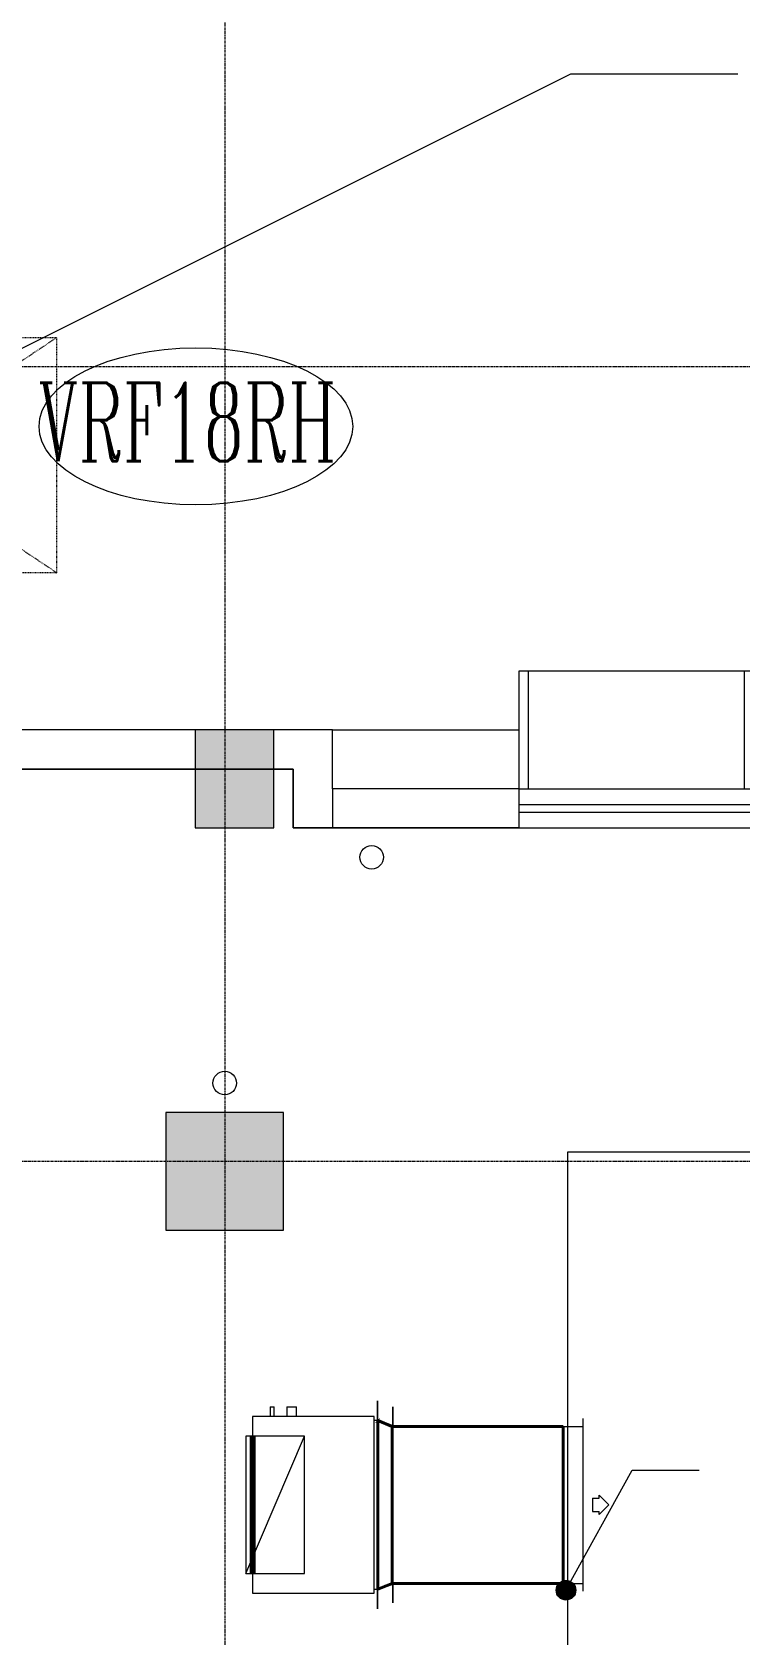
# Model space of a CAD drawing. Header units: millimetres. Extents: x 147808 to 200719, y -28592 to 8154.
# Drawn here: x 181717 to 185329, y -11112 to -2944 of the extents above; entities that cross this region are included whole.
import ezdxf

# ---------------------------------------------------------------- set-up
doc = ezdxf.new("R2010")
doc.units = ezdxf.units.MM
for name, pattern in [('Dash', [6.35, 3.175, -3.175]), ('TJ Dash 2x', [3, 2, -1]), ('轴网线', [22.24, 12.7, -3.18, 3.18, -3.18])]:
    doc.linetypes.add(name, pattern=pattern)
doc.layers.add('0-1', color=7, linetype='Continuous', lineweight=5)
doc.layers.add('M-EQPM-IDEN', color=7, linetype='Continuous', lineweight=5)
for name, color, linetype, lineweight, true_color in [('0-2', 7, 'Continuous', 5, 0x515151), ('A-DETL-1', 7, 'TJ Dash 2x', 5, 0x5151ff), ('A-DETL-GENF-1', 7, 'Continuous', 5, 0xe1e1e1), ('A-DETL-MEDM-1', 7, 'Continuous', 5, 0x515151), ('A-DETL-WIDE-2', 4, 'Continuous', 80, 0x00ffff), ('A-DETL-WIDE-4', 150, 'Continuous', 80, 0x007fff), ('A-FLOR-1', 7, 'Continuous', 5, 0x7f7f7f), ('A-GLAZ-1', 7, 'Continuous', 5, 0x515151), ('A-WALL-1', 7, 'Continuous', 5, 0x515151), ('G-ANNO-TEXT-1', 7, 'Continuous', 5, 0x515151), ('G-ANNO-TEXT-2', 3, 'Continuous', 5, 0x00ff00), ('M-EQPM-1', 4, 'Continuous', 5, 0x00ffff), ('M-EQPM-2', 4, 'Continuous', 80, 0x00ffff), ('M-EQPM-HDLN-1', 7, 'Dash', 5, 0x515151), ('M-EQPM-IDEN-1', 3, 'Continuous', 5, 0x00ff00), ('M-HVAC-CDFF-2', 150, 'Continuous', 13, 0x007fff), ('M-HVAC-DUCT-10', 150, 'Continuous', 5, 0x007fff), ('M-HVAC-DUCT-6', 150, 'Continuous', 40, 0x007fff), ('M-HVAC-DUCT-9', 150, 'Continuous', 80, 0x007fff), ('M-HVAC-DUCT-ANNO-3', 6, 'Continuous', 5, 0xff00ff), ('Q-SPCQ-1', 7, 'Continuous', 5, 0x515151), ('S-GRID-1', 7, '轴网线', 5, 0x5151ff)]:
    doc.layers.add(name, color=color, linetype=linetype, lineweight=lineweight, true_color=true_color)
doc.styles.add('Complex', font='complex_.ttf', dxfattribs={"width": 0.6, "height": 400})

# ---------------------------------------------------------------- blocks, each defined once
blk = doc.blocks.new('TJ空调外机 - TJ空调外机1800_1200-1400100-10-001 一层空调通风平面图')
at = {"layer": 'M-EQPM-HDLN-1'}
for p, q in [((900, 600), (-900, -600)), ((-900, 600), (900, -600)), ((-900, -600), (-900, 600)), ((-900, 600), (900, 600)), ((900, -600), (900, 600)), ((-151.6, 147.9), (-271.9, -153.4)), ((-154.4, 59), (-135.6, 110.3)), ((-119.6, 147.9), (-151.6, 147.9)), ((-135.6, 110.3), (-114.5, 52.5)), ((0.7, -153.4), (-119.6, 147.9)), ((66.3, 112.2), (44.7, 81.4)), ((95.4, 134.5), (66.3, 112.2)), ((87.2, 80), (107.4, 98.9)), ((130, 148.1), (95.4, 134.5)), ((107.4, 98.9), (134, 110.9)), ((167.8, 152.6), (130, 148.1)), ((134, 110.9), (166.4, 115)), ((166.4, 115), (194.4, 111.3)), ((209.1, 146.8), (167.8, 152.6)), ((194.4, 111.3), (217.3, 100.4)), ((227.1, 139.4), (209.1, 146.8)), ((217.3, 100.4), (235.1, 81.6)), ((243.3, 129.2), (227.1, 139.4)), ((257.4, 116.2), (243.3, 129.2)), ((269.2, 100.9), (257.4, 116.2)), ((285.8, 63.1), (269.2, 100.9)), ((-183.9, -21.6), (-154.4, 59)), ((-114.5, 52.5), (-87.3, -21.6)), ((31.3, 43.5), (26.9, -0.5)), ((44.7, 81.4), (31.3, 43.5)), ((64.5, -0.4), (66.9, 28)), ((66.9, 28), (74.1, 55.6)), ((74.1, 55.6), (87.2, 80)), ((235.1, 81.6), (248.2, 54.1)), ((248.2, 54.1), (285.8, 63.1)), ((-232.1, -153.4), (-197.7, -59.3)), ((-197.7, -59.3), (-73.6, -59.3)), ((-87.3, -21.6), (-183.9, -21.6)), ((-73.6, -59.3), (-39.1, -153.4)), ((26.9, -0.5), (30.8, -42.1)), ((30.8, -42.1), (42.6, -81)), ((42.6, -81), (62, -114.1)), ((67.4, -35.2), (64.5, -0.4)), ((75.9, -65.3), (67.4, -35.2)), ((90.4, -89.5), (75.9, -65.3)), ((240.7, -78.6), (220.9, -101.8)), ((252.9, -46.3), (240.7, -78.6)), ((290.5, -56), (252.9, -46.3)), ((273.2, -99.9), (283.1, -79.4)), ((283.1, -79.4), (290.5, -56)), ((-271.9, -153.4), (-232.1, -153.4)), ((-39.1, -153.4), (0.7, -153.4)), ((62, -114.1), (88.6, -138.3)), ((88.6, -138.3), (123.3, -153.2)), ((111.3, -106.7), (90.4, -89.5)), ((136.3, -117), (111.3, -106.7)), ((123.3, -153.2), (167, -158.1)), ((163.3, -120.5), (136.3, -117)), ((194.7, -115.8), (163.3, -120.5)), ((167, -158.1), (189.4, -156.5)), ((189.4, -156.5), (210.1, -151.6)), ((220.9, -101.8), (194.7, -115.8)), ((210.1, -151.6), (228.9, -143.4)), ((228.9, -143.4), (245.9, -132)), ((245.9, -132), (260.8, -117.4)), ((260.8, -117.4), (273.2, -99.9)), ((900, -600), (-900, -600))]:
    blk.add_line(p, q, dxfattribs=at)
blk = doc.blocks.new('雨水管 2d - 地漏 R50-1793327-10-001 一层空调通风平面图')
at = {"layer": 'Q-SPCQ-1'}
blk.add_circle((0, 0), 60, dxfattribs=at)
blk = doc.blocks.new('双层单列 - 双层单列-2855371-10-001 一层空调通风平面图')
at = {"layer": 'A-GLAZ-1'}
for p, q in [((-550, 700), (-600, 700)), ((-600, 700), (-600, 100)), ((550, 700), (-550, 700)), ((-550, 100), (-550, 700)), ((550, 700), (550, 100)), ((600, 700), (550, 700)), ((600, 100), (600, 700)), ((-600, 100), (600, 100)), ((-600, 100), (-600, -100)), ((600, -100), (600, 100)), ((-600, 20), (600, 20)), ((-600, -20), (600, -20)), ((-600, -100), (600, -100))]:
    blk.add_line(p, q, dxfattribs=at)
blk = doc.blocks.new('YXQH_AR_B9-20_rvt-1-10-001 一层空调通风平面图')
at = {"layer": 'A-DETL-GENF-1'}
h = blk.add_hatch(color=256, dxfattribs=at)
h.paths.add_polyline_path([(173675, -17700), (174325, -17700), (174325, -17050), (173675, -17050)], flags=0)
h.paths.add_polyline_path([(191516.7, -17700), (191650, -17700), (191650, -17100), (191050, -17100), (191050, -17700), (191450, -17700)], flags=0)
h.paths.add_polyline_path([(183000, -17700), (183000, -17100), (182400, -17100), (182400, -17700)], flags=0)
h.paths.add_polyline_path([(165000, -17650), (165600, -17650), (165600, -17050), (165000, -17050), (165000, -17478.6)], flags=0)
h.paths.add_polyline_path([(156350, -17650), (156950, -17650), (156950, -17050), (156350, -17050), (156350, -17450)], flags=0)
h.paths.add_polyline_path([(171300, -9350), (171300, -8750), (170700, -8750), (170700, -9350), (171100, -9350)], flags=0)
h.paths.add_polyline_path([(176400, -9050), (176800, -9050), (176800, -8450), (176200, -8450), (176200, -9050)], flags=0)
h.paths.add_polyline_path([(191578.1, -9050), (191650, -9050), (191650, -8450), (191050, -8450), (191050, -9050), (191450, -9050)], flags=0)
h.paths.add_polyline_path([(183000, -9050), (183000, -8450), (182400, -8450), (182400, -9050)], flags=0)
h.paths.add_polyline_path([(156950, -9000), (156950, -8400), (156350, -8400), (156350, -9000), (156550, -9000)], flags=0)
h.paths.add_polyline_path([(165000, -9000), (165600, -9000), (165600, -8400), (165000, -8400)], flags=0)
h.paths.add_polyline_path([(191250, -7200), (191650, -7200), (191650, -6800), (191250, -6800), (191250, -7000)], flags=0)
h.paths.add_polyline_path([(182950, -7000), (182950, -6500), (182550, -6500), (182550, -7000)], flags=0)
h.paths.add_polyline_path([(171100, -6350), (171100, -5950), (170900, -5950), (170900, -6350)], flags=0)
h.paths.add_polyline_path([(173750, -6350), (173950, -6350), (173950, -5950), (173750, -5950), (173750, -6150)], flags=0)
h.paths.add_polyline_path([(168050, -6350), (168250, -6350), (168250, -5950), (168050, -5950), (168050, -6150)], flags=0)
h.paths.add_polyline_path([(173873.6, -4365), (173950, -4365), (173950, -3965), (173750, -3965), (173750, -4365)], flags=0)
h.paths.add_polyline_path([(171042.4, -4365), (171100, -4365), (171100, -3965), (170900, -3965), (170900, -4365)], flags=0)
h.paths.add_polyline_path([(168250, -4365), (168250, -3965), (168050, -3965), (168050, -4365), (168126.4, -4365)], flags=0)
h.paths.add_polyline_path([(168050, -2025), (168250, -2025), (168250, -1625), (168050, -1625)], flags=0)
h.paths.add_polyline_path([(173750, -2025), (173950, -2025), (173950, -1625), (173750, -1625), (173750, -1885)], flags=0)
h.paths.add_polyline_path([(170958.9, -1775), (171100, -1775), (171100, -1375), (170900, -1375), (170900, -1775)], flags=0)
h.paths.add_polyline_path([(165015.3, -350), (165600, -350), (165600, 250), (165000, 250), (165000, -350), (165012.5, -350)], flags=0)
h.paths.add_polyline_path([(156950, -350), (156950, 250), (156350, 250), (156350, -350), (156550, -350)], flags=0)
h.paths.add_polyline_path([(176600, -350), (176800, -350), (176800, 250), (176200, 250), (176200, -350), (176550, -350)], flags=0)
at = {"layer": 'G-ANNO-TEXT-1'}
h = blk.add_hatch(color=256, dxfattribs=at)
edge = h.paths.add_edge_path(flags=0)
edge.add_arc((184440.9, -10884.7), 50, 0, 360)
at = {"layer": 'A-DETL-1'}
for p, q in [((183250, -6500), (184200, -6500)), ((184450, -8650), (191450, -8650)), ((184450, -14050), (184450, -8650))]:
    blk.add_line(p, q, dxfattribs=at)
at = {"layer": 'A-DETL-MEDM-1'}
for p, q in [((182950, -6500), (182550, -6500)), ((182550, -6500), (182550, -6699.9)), ((182950, -6699.9), (182950, -6500)), ((182550, -6699.9), (182550, -7000)), ((182950, -7000), (182950, -6699.9)), ((182550, -7000), (182950, -7000)), ((183000, -8450), (182400, -8450)), ((182400, -8450), (182400, -9050)), ((183000, -9050), (183000, -8450)), ((182400, -9050), (183000, -9050))]:
    blk.add_line(p, q, dxfattribs=at)
at = {"layer": 'A-FLOR-1'}
for p, q in [((183050, -6699.9), (180350, -6699.9)), ((183050, -7000), (183050, -6699.9)), ((184200, -7000), (183050, -7000))]:
    blk.add_line(p, q, dxfattribs=at)
at = {"layer": 'A-WALL-1'}
for p, q in [((183050, -6499.9), (178200, -6499.9)), ((183250, -6499.9), (183050, -6499.9)), ((183250, -6800), (183250, -6499.9)), ((180350, -6699.9), (183050, -6699.9)), ((183050, -6699.9), (183050, -7000)), ((184200, -6800), (183250, -6800)), ((183250, -6800), (183250, -7000)), ((183050, -7000), (183250, -7000)), ((183250, -7000), (184200, -7000))]:
    blk.add_line(p, q, dxfattribs=at)
at = {"layer": 'G-ANNO-TEXT-1'}
for p, q in [((184440.9, -10884.7), (184778.3, -10273)), ((184778.3, -10273), (185120.1, -10273))]:
    blk.add_line(p, q, dxfattribs=at)
blk.add_circle((184440.9, -10884.7), 50, dxfattribs=at)
at = {"layer": 'S-GRID-1'}
for p, q in [((182700, 7353.7), (182700, -27792.2)), ((198349.8, -4650), (148741.6, -4650)), ((198349.8, -8700), (148741.6, -8700))]:
    blk.add_line(p, q, dxfattribs=at)
at = {"layer": '0-2'}
for name, p in [('TJ空调外机 - TJ空调外机1800_1200-1400100-10-001 一层空调通风平面图', (180944.3, -5100)), ('双层单列 - 双层单列-2855371-10-001 一层空调通风平面图', (184800, -6900))]:
    blk.add_blockref(name, p, dxfattribs=at)
at = {"layer": '0-2', "rotation": 89.9999999999999}
for p in [(183449.7, -7149.3), (182700, -8300)]:
    blk.add_blockref('雨水管 2d - 地漏 R50-1793327-10-001 一层空调通风平面图', p, dxfattribs=at)
blk = doc.blocks.new('AH_单层格栅风口_叶片水平 - 标准-2982358-10-001 一层空调通风平面图')
at = {"layer": 'M-HVAC-CDFF-2'}
for p, q in [((189550, -13846.7), (189500, -13896.7)), ((189550, -13846.7), (189600, -13896.7)), ((189516.7, -13896.7), (189500, -13896.7)), ((189516.7, -13930), (189516.7, -13896.7)), ((189516.7, -13930), (189583.3, -13930)), ((189600, -13896.7), (189583.3, -13896.7)), ((189583.3, -13930), (189583.3, -13896.7)), ((189110, -13980), (189990, -13980)), ((189150, -14080), (189150, -13980)), ((189950, -14080), (189950, -13980))]:
    blk.add_line(p, q, dxfattribs=at)
blk = doc.blocks.new('M_多联机 - 室内机 - 静音型 - 天花板内藏风管式下回风 - 5_0 kW-V28-10-001 一层空调通风平面图')
at = {"layer": 'A-DETL-WIDE-2'}
blk.add_line((350, 310), (-350, 310), dxfattribs=at)
at = {"layer": 'M-EQPM-1'}
for p, q in [((-350, 310), (-450, 310)), ((-450, 310), (-450, -310)), ((450, 310), (350, 310)), ((450, -210), (450, 310)), ((500, 220), (450, 220)), ((450, 200), (500, 200)), ((500, 220), (500, 200)), ((500, 135), (450, 135)), ((450, 85), (500, 85)), ((500, 135), (500, 85)), ((450, -310), (450, -210)), ((-450, -310), (449, -310)), ((-430, -310), (-430, -330)), ((430, -330), (430, -310)), ((449, -310), (450, -310)), ((430, -330), (-430, -330))]:
    blk.add_line(p, q, dxfattribs=at)
blk = doc.blocks.new('过渡件_矩形变径管_角度_法兰 - 45 度-V32-10-001 一层空调通风平面图')
at = {"layer": 'A-DETL-WIDE-4'}
for p, q in [((0.1, 430), (3, 428.9)), ((3, -428.9), (0.1, -430))]:
    blk.add_line(p, q, dxfattribs=at)
at = {"layer": 'M-HVAC-DUCT-10'}
for p, q in [((0, 430), (0, 530)), ((0, 530), (0, -530)), ((78.4, 500), (78.4, 400)), ((78.4, -500), (78.4, 500)), ((78.4, -400), (78.4, -500)), ((0, -530), (0, -430))]:
    blk.add_line(p, q, dxfattribs=at)
at = {"layer": 'M-HVAC-DUCT-6'}
for p, q in [((3, 430), (75.4, 400)), ((3, -430), (3, 430)), ((39.2, 415), (78.4, 400)), ((75.4, 400), (75.4, -400)), ((75.4, -400), (3, -430)), ((78.4, -400), (39.2, -415))]:
    blk.add_line(p, q, dxfattribs=at)
blk = doc.blocks.new('TJ_设备标注-样式二 - 封闭式-586405-10-001 一层空调通风平面图')
at = {"layer": 'M-EQPM-IDEN'}
blk.add_ellipse((0.458, 0.2), major_axis=(-8, 0), ratio=0.5, dxfattribs=at)

msp = doc.modelspace()

# ---------------------------------------------------------------- linework, layer by layer
at = {"layer": 'G-ANNO-TEXT-2'}
for p, q in [((181356.4, -4708.9), (184466.5, -3157.1)), ((184466.5, -3157.1), (185317.5, -3157.1))]:
    msp.add_line(p, q, dxfattribs=at)
at = {"layer": 'M-HVAC-DUCT-6'}
for p, q in [((183554, -10849.5), (183554, -10049.5)), ((184427, -10049.5), (183554, -10049.5)), ((184427, -10049.5), (184427, -10849.5)), ((184427, -10849.5), (183554, -10849.5))]:
    msp.add_line(p, q, dxfattribs=at)
at = {"layer": 'M-HVAC-DUCT-ANNO-3'}
for p, q in [((182807.8, -10799.5), (183107.8, -10099.5)), ((182807.8, -10099.5), (182807.8, -10799.5)), ((183107.8, -10099.5), (182807.8, -10099.5)), ((183107.8, -10799.5), (183107.8, -10099.5)), ((182807.8, -10799.5), (183107.8, -10799.5))]:
    msp.add_line(p, q, dxfattribs=at)

# ---------------------------------------------------------------- block references
at = {"layer": '0-1'}
msp.add_blockref('YXQH_AR_B9-20_rvt-1-10-001 一层空调通风平面图', (0, 0), dxfattribs=at)
at = {"layer": 'M-EQPM-2', "rotation": 89.99999999999912}
msp.add_blockref('M_多联机 - 室内机 - 静音型 - 天花板内藏风管式下回风 - 5_0 kW-V28-10-001 一层空调通风平面图', (183151.6, -10449.5), dxfattribs=at)
at = {"layer": 'M-EQPM-IDEN', "xscale": 99.99999999999993, "yscale": 99.99999999999993, "zscale": 99.99999999999993}
msp.add_blockref('TJ_设备标注-样式二 - 封闭式-586405-10-001 一层空调通风平面图', (182507.3, -4973.3), dxfattribs=at)
at = {"layer": 'M-HVAC-CDFF-2', "rotation": 270.0000000000002}
msp.add_blockref('AH_单层格栅风口_叶片水平 - 标准-2982358-10-001 一层空调通风平面图', (198507, 179100.5), dxfattribs=at)
at = {"layer": 'M-HVAC-DUCT-9'}
msp.add_blockref('过渡件_矩形变径管_角度_法兰 - 45 度-V32-10-001 一层空调通风平面图', (183478.6, -10449.5), dxfattribs=at)

# ---------------------------------------------------------------- texts
at = {"layer": 'M-EQPM-IDEN-1', "insert": (181748.1, -4731.4), "char_height": 400, "width": 1962.531, "attachment_point": 1, "style": 'Complex'}
msp.add_mtext('VRF18RH', dxfattribs=at)

doc.saveas('drawing.dxf')
